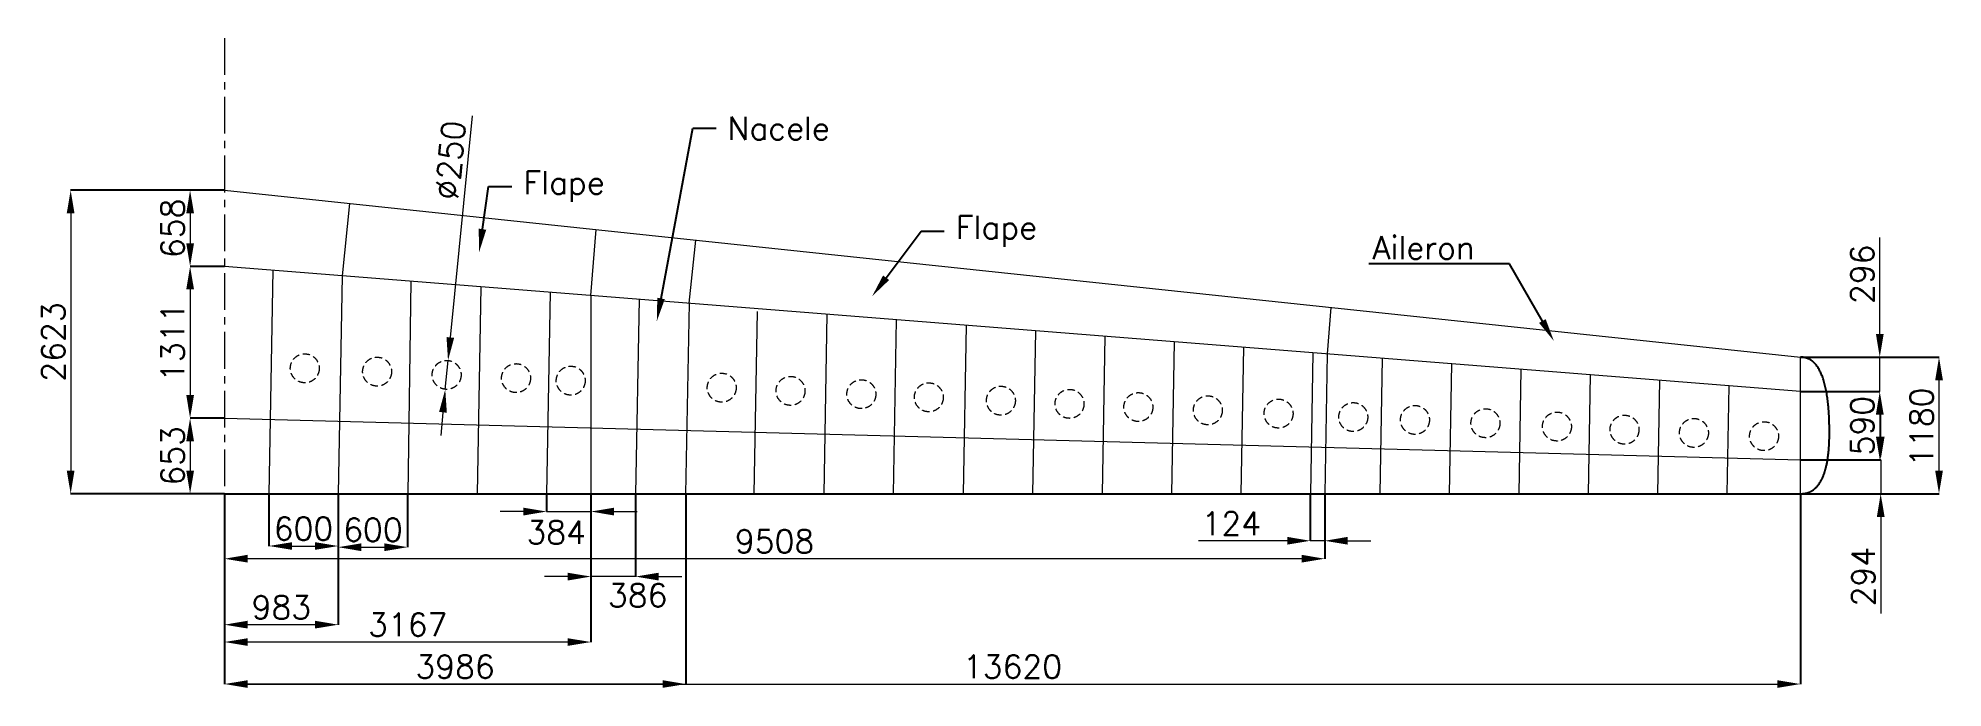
# Model space of a CAD drawing. Header units: millimetres. Extents: x 5098 to 21560, y -2484 to 3132.
import ezdxf
from ezdxf import colors
from ezdxf.entities.mleader import LeaderData, LeaderLine
from ezdxf.math import Vec2, Vec3

# ---------------------------------------------------------------- set-up
doc = ezdxf.new("R2010")
doc.units = ezdxf.units.MM
doc.header["$PDSIZE"] = -1
doc.linetypes.add('CENTER', pattern=[10.16, 6.35, -1.27, 1.27, -1.27])
doc.linetypes.add('HIDDEN', pattern=[1.905, 1.27, -0.635])
doc.layers.get('0').update_dxf_attribs({"lineweight": 20})
doc.layers.add('cotas', color=7, linetype='Continuous', lineweight=9)
doc.styles.get("Standard").update_dxf_attribs({"font": 'txt.shx', "height": 200})
doc.dimstyles.new('ISO-25', dxfattribs={"dimtxt": 200, "dimasz": 200, "dimexe": 0.5, "dimexo": 0.5, "dimgap": 50, "dimtad": 1, "dimdec": 0, "dimtxsty": 'Standard', "dimcen": 2.5, "dimadec": 0, "dimazin": 0, "dimtfac": 1, "dimtdec": 0, "dimtmove": 0, "dimatfit": 3, "dimfxl": 1, "dimlwd": 5, "dimarcsym": 0})

# ---------------------------------------------------------------- blocks, each defined once
blk = doc.blocks.new('*D57')
at = {"layer": 'cotas', "color": 0, "lineweight": -2, "transparency": 16777216}
for p, q in [((6709, 1817), (5379, 1817)), ((6709, -806), (5379, -806))]:
    blk.add_line(p, q, dxfattribs=at)
at = {"layer": 'cotas', "color": 0, "lineweight": 5, "transparency": 16777216}
blk.add_line((5380, 1617), (5380, -606), dxfattribs=at)
at = {"layer": 'cotas', "color": 0, "transparency": 16777216}
for points in [[(5346, 1617), (5413, 1617), (5380, 1817)], [(5346, -606), (5413, -606), (5380, -806)]]:
    blk.add_solid(points, dxfattribs=at)
at = {"layer": 'cotas', "color": 0, "transparency": 16777216, "insert": (5230, 505), "char_height": 200, "attachment_point": 5, "rotation": 89.9999}
blk.add_mtext('2623', dxfattribs=at)
blk = doc.blocks.new('*D58')
at = {"layer": 'cotas', "color": 0, "lineweight": -2, "transparency": 16777216}
for p, q in [((6709, 1817), (6412, 1817)), ((6709, 1159), (6412, 1159))]:
    blk.add_line(p, q, dxfattribs=at)
at = {"layer": 'cotas', "color": 0, "lineweight": 5, "transparency": 16777216}
blk.add_line((6412, 1617), (6412, 1359), dxfattribs=at)
at = {"layer": 'cotas', "color": 0, "transparency": 16777216}
for points in [[(6379, 1617), (6446, 1617), (6412, 1817)], [(6379, 1359), (6446, 1359), (6412, 1159)]]:
    blk.add_solid(points, dxfattribs=at)
at = {"layer": 'cotas', "color": 0, "transparency": 16777216, "insert": (6262, 1488), "char_height": 200, "attachment_point": 5, "rotation": 90}
blk.add_mtext('658', dxfattribs=at)
blk = doc.blocks.new('*D59')
at = {"layer": 'cotas', "color": 0, "lineweight": -2, "transparency": 16777216}
for p, q in [((6709, 1159), (6412, 1159)), ((6709, -153), (6412, -153))]:
    blk.add_line(p, q, dxfattribs=at)
at = {"layer": 'cotas', "color": 0, "lineweight": 5, "transparency": 16777216}
blk.add_line((6412, 959), (6412, 47), dxfattribs=at)
at = {"layer": 'cotas', "color": 0, "transparency": 16777216}
for points in [[(6379, 959), (6446, 959), (6412, 1159)], [(6379, 47), (6446, 47), (6412, -153)]]:
    blk.add_solid(points, dxfattribs=at)
at = {"layer": 'cotas', "color": 0, "transparency": 16777216, "insert": (6262, 503), "char_height": 200, "attachment_point": 5, "rotation": 90}
blk.add_mtext('1311', dxfattribs=at)
blk = doc.blocks.new('*D60')
at = {"layer": 'cotas', "color": 0, "lineweight": -2, "transparency": 16777216}
for p, q in [((6709, -153), (6412, -153)), ((6709, -806), (6412, -806))]:
    blk.add_line(p, q, dxfattribs=at)
at = {"layer": 'cotas', "color": 0, "lineweight": 5, "transparency": 16777216}
blk.add_line((6412, -353), (6412, -606), dxfattribs=at)
at = {"layer": 'cotas', "color": 0, "transparency": 16777216}
for points in [[(6379, -353), (6446, -353), (6412, -153)], [(6379, -606), (6446, -606), (6412, -806)]]:
    blk.add_solid(points, dxfattribs=at)
at = {"layer": 'cotas', "color": 0, "transparency": 16777216, "insert": (6262, -479), "char_height": 200, "attachment_point": 5, "rotation": 90}
blk.add_mtext('653', dxfattribs=at)
blk = doc.blocks.new('*D61')
at = {"layer": 'cotas', "color": 0, "lineweight": -2, "transparency": 16777216}
for p, q in [((6709, -807), (6709, -2452)), ((20329, -807), (20329, -2452))]:
    blk.add_line(p, q, dxfattribs=at)
at = {"layer": 'cotas', "color": 0, "lineweight": 5, "transparency": 16777216}
blk.add_line((6909, -2451), (20129, -2451), dxfattribs=at)
at = {"layer": 'cotas', "color": 0, "transparency": 16777216}
for points in [[(6909, -2418), (6909, -2484), (6709, -2451)], [(20129, -2418), (20129, -2484), (20329, -2451)]]:
    blk.add_solid(points, dxfattribs=at)
at = {"layer": 'cotas', "color": 0, "transparency": 16777216, "insert": (13519, -2301), "char_height": 200, "attachment_point": 5}
blk.add_mtext('13620', dxfattribs=at)
blk = doc.blocks.new('*D63')
at = {"layer": 'cotas', "color": 0, "lineweight": -2, "transparency": 16777216}
for p, q in [((7093, -807), (7093, -1259)), ((7692, -807), (7692, -1259))]:
    blk.add_line(p, q, dxfattribs=at)
at = {"layer": 'cotas', "color": 0, "lineweight": 5, "transparency": 16777216}
blk.add_line((7293, -1258), (7492, -1258), dxfattribs=at)
at = {"layer": 'cotas', "color": 0, "transparency": 16777216}
for points in [[(7293, -1225), (7293, -1291), (7093, -1258)], [(7492, -1225), (7492, -1291), (7692, -1258)]]:
    blk.add_solid(points, dxfattribs=at)
at = {"layer": 'cotas', "color": 0, "transparency": 16777216, "insert": (7392, -1108), "char_height": 200, "attachment_point": 5}
blk.add_mtext('600', dxfattribs=at)
blk = doc.blocks.new('*D64')
at = {"layer": 'cotas', "color": 0, "lineweight": -2, "transparency": 16777216}
for p, q in [((7692, -807), (7692, -1269)), ((8292, -807), (8292, -1269))]:
    blk.add_line(p, q, dxfattribs=at)
at = {"layer": 'cotas', "color": 0, "lineweight": 5, "transparency": 16777216}
blk.add_line((7892, -1268), (8092, -1268), dxfattribs=at)
at = {"layer": 'cotas', "color": 0, "transparency": 16777216}
for points in [[(7892, -1235), (7892, -1302), (7692, -1268)], [(8092, -1235), (8092, -1302), (8292, -1268)]]:
    blk.add_solid(points, dxfattribs=at)
at = {"layer": 'cotas', "color": 0, "transparency": 16777216, "insert": (7992, -1118), "char_height": 200, "attachment_point": 5}
blk.add_mtext('600', dxfattribs=at)
blk = doc.blocks.new('*D66')
at = {"layer": 'cotas', "color": 0, "lineweight": -2, "transparency": 16777216}
for p, q in [((6709, -807), (6709, -1938)), ((7692, -807), (7692, -1938))]:
    blk.add_line(p, q, dxfattribs=at)
at = {"layer": 'cotas', "color": 0, "lineweight": 5, "transparency": 16777216}
blk.add_line((7492, -1938), (6909, -1938), dxfattribs=at)
at = {"layer": 'cotas', "color": 0, "transparency": 16777216}
for points in [[(6909, -1904), (6909, -1971), (6709, -1938)], [(7492, -1904), (7492, -1971), (7692, -1938)]]:
    blk.add_solid(points, dxfattribs=at)
at = {"layer": 'cotas', "color": 0, "transparency": 16777216, "insert": (7201, -1788), "char_height": 200, "attachment_point": 5}
blk.add_mtext('983', dxfattribs=at)
blk = doc.blocks.new('*D67')
at = {"layer": 'cotas', "color": 0, "lineweight": -2, "transparency": 16777216}
for p, q in [((6709, -807), (6709, -2088)), ((9876, -807), (9876, -2088))]:
    blk.add_line(p, q, dxfattribs=at)
at = {"layer": 'cotas', "color": 0, "lineweight": 5, "transparency": 16777216}
blk.add_line((9676, -2088), (6909, -2088), dxfattribs=at)
at = {"layer": 'cotas', "color": 0, "transparency": 16777216}
for points in [[(6909, -2055), (6909, -2121), (6709, -2088)], [(9676, -2055), (9676, -2121), (9876, -2088)]]:
    blk.add_solid(points, dxfattribs=at)
at = {"layer": 'cotas', "color": 0, "transparency": 16777216, "insert": (8293, -1938), "char_height": 200, "attachment_point": 5}
blk.add_mtext('3167', dxfattribs=at)
blk = doc.blocks.new('*D68')
at = {"layer": 'cotas', "color": 0, "lineweight": -2, "transparency": 16777216}
for p, q in [((6709, -807), (6709, -2452)), ((10695, -807), (10695, -2452))]:
    blk.add_line(p, q, dxfattribs=at)
at = {"layer": 'cotas', "color": 0, "lineweight": 5, "transparency": 16777216}
blk.add_line((10495, -2451), (6909, -2451), dxfattribs=at)
at = {"layer": 'cotas', "color": 0, "transparency": 16777216}
for points in [[(6909, -2418), (6909, -2484), (6709, -2451)], [(10495, -2418), (10495, -2484), (10695, -2451)]]:
    blk.add_solid(points, dxfattribs=at)
at = {"layer": 'cotas', "color": 0, "transparency": 16777216, "insert": (8702, -2301), "char_height": 200, "attachment_point": 5}
blk.add_mtext('3986', dxfattribs=at)
blk = doc.blocks.new('*D69')
at = {"layer": 'cotas', "color": 0, "lineweight": -2, "transparency": 16777216}
for p, q in [((6709, -807), (6709, -1368)), ((16217, -807), (16217, -1368))]:
    blk.add_line(p, q, dxfattribs=at)
at = {"layer": 'cotas', "color": 0, "lineweight": 5, "transparency": 16777216}
blk.add_line((16017, -1368), (6909, -1368), dxfattribs=at)
at = {"layer": 'cotas', "color": 0, "transparency": 16777216}
for points in [[(6909, -1334), (6909, -1401), (6709, -1368)], [(16017, -1334), (16017, -1401), (16217, -1368)]]:
    blk.add_solid(points, dxfattribs=at)
at = {"layer": 'cotas', "color": 0, "transparency": 16777216, "insert": (11463, -1218), "char_height": 200, "attachment_point": 5}
blk.add_mtext('9508', dxfattribs=at)
blk = doc.blocks.new('*D70')
at = {"layer": 'cotas', "color": 0, "lineweight": -2, "transparency": 16777216}
for p, q in [((9493, -807), (9493, -961)), ((9876, -807), (9876, -961))]:
    blk.add_line(p, q, dxfattribs=at)
at = {"layer": 'cotas', "color": 0, "lineweight": 5, "transparency": 16777216}
for p, q in [((9293, -960), (9093, -960)), ((9493, -960), (9876, -960)), ((10076, -960), (10276, -960))]:
    blk.add_line(p, q, dxfattribs=at)
at = {"layer": 'cotas', "color": 0, "transparency": 16777216}
for points in [[(9293, -927), (9293, -994), (9493, -960)], [(10076, -927), (10076, -994), (9876, -960)]]:
    blk.add_solid(points, dxfattribs=at)
at = {"layer": 'cotas', "color": 0, "transparency": 16777216, "insert": (9576, -1139), "char_height": 200, "width": 20.27, "attachment_point": 5}
blk.add_mtext('384', dxfattribs=at)
blk = doc.blocks.new('*D71')
at = {"layer": 'cotas', "color": 0, "lineweight": -2, "transparency": 16777216}
for p, q in [((9876, -807), (9876, -1523)), ((10262, -807), (10262, -1523))]:
    blk.add_line(p, q, dxfattribs=at)
at = {"layer": 'cotas', "color": 0, "lineweight": 5, "transparency": 16777216}
for p, q in [((9676, -1522), (9476, -1522)), ((10262, -1522), (9876, -1522)), ((10462, -1522), (10662, -1522))]:
    blk.add_line(p, q, dxfattribs=at)
at = {"layer": 'cotas', "color": 0, "transparency": 16777216}
for points in [[(9676, -1489), (9676, -1556), (9876, -1522)], [(10462, -1489), (10462, -1556), (10262, -1522)]]:
    blk.add_solid(points, dxfattribs=at)
at = {"layer": 'cotas', "color": 0, "transparency": 16777216, "insert": (10280, -1684), "char_height": 200, "attachment_point": 5}
blk.add_mtext('386', dxfattribs=at)
blk = doc.blocks.new('*D72')
at = {"layer": 'cotas', "color": 0, "lineweight": 5, "transparency": 16777216}
for p, q in [((8849, 2461), (8661, 544)), ((8617, 96), (8641, 345)), ((8597, -103), (8578, -302))]:
    blk.add_line(p, q, dxfattribs=at)
at = {"layer": 'cotas', "color": 0, "transparency": 16777216}
for points in [[(8628, 548), (8694, 541), (8641, 345)], [(8564, -99), (8631, -106), (8617, 96)]]:
    blk.add_solid(points, dxfattribs=at)
at = {"layer": 'cotas', "color": 0, "transparency": 16777216, "insert": (8661, 2077), "char_height": 200, "attachment_point": 5, "rotation": 84.396}
blk.add_mtext('∅250', dxfattribs=at)
blk = doc.blocks.new('*D73')
at = {"layer": 'cotas', "color": 0, "lineweight": -2, "transparency": 16777216}
for p, q in [((16093, -807), (16093, -1213)), ((16217, -807), (16217, -1213))]:
    blk.add_line(p, q, dxfattribs=at)
at = {"layer": 'cotas', "color": 0, "lineweight": 5, "transparency": 16777216}
for p, q in [((15893, -1213), (15127, -1213)), ((16217, -1213), (16093, -1213)), ((16417, -1213), (16617, -1213))]:
    blk.add_line(p, q, dxfattribs=at)
at = {"layer": 'cotas', "color": 0, "transparency": 16777216}
for points in [[(15893, -1179), (15893, -1246), (16093, -1213)], [(16417, -1179), (16417, -1246), (16217, -1213)]]:
    blk.add_solid(points, dxfattribs=at)
at = {"layer": 'cotas', "color": 0, "transparency": 16777216, "insert": (15410, -1063), "char_height": 200, "attachment_point": 5, "rotation": 0.0001}
blk.add_mtext('124', dxfattribs=at)
blk = doc.blocks.new('*D74')
at = {"layer": 'cotas', "color": 0, "lineweight": -2, "transparency": 16777216}
for p, q in [((20330, 374), (21527, 374)), ((20330, -806), (21527, -806))]:
    blk.add_line(p, q, dxfattribs=at)
at = {"layer": 'cotas', "color": 0, "lineweight": 5, "transparency": 16777216}
blk.add_line((21526, 174), (21526, -606), dxfattribs=at)
at = {"layer": 'cotas', "color": 0, "transparency": 16777216}
for points in [[(21493, 174), (21560, 174), (21526, 374)], [(21493, -606), (21560, -606), (21526, -806)]]:
    blk.add_solid(points, dxfattribs=at)
at = {"layer": 'cotas', "color": 0, "transparency": 16777216, "insert": (21376, -231), "char_height": 200, "attachment_point": 5, "rotation": 90}
blk.add_mtext('1180', dxfattribs=at)
blk = doc.blocks.new('*D75')
at = {"layer": 'cotas', "color": 0, "lineweight": 5, "transparency": 16777216}
for p, q in [((21014, 574), (21014, 1408)), ((21014, 78), (21014, 374)), ((21014, -122), (21014, -322))]:
    blk.add_line(p, q, dxfattribs=at)
at = {"layer": 'cotas', "color": 0, "lineweight": -2, "transparency": 16777216}
for p, q in [((20330, 374), (21015, 374)), ((20330, 78), (21015, 78))]:
    blk.add_line(p, q, dxfattribs=at)
at = {"layer": 'cotas', "color": 0, "transparency": 16777216}
for points in [[(20981, 574), (21048, 574), (21014, 374)], [(20981, -122), (21048, -122), (21014, 78)]]:
    blk.add_solid(points, dxfattribs=at)
at = {"layer": 'cotas', "color": 0, "transparency": 16777216, "insert": (20864, 1091), "char_height": 200, "attachment_point": 5, "rotation": 90}
blk.add_mtext('296', dxfattribs=at)
blk = doc.blocks.new('*D76')
at = {"layer": 'cotas', "color": 0, "lineweight": -2, "transparency": 16777216}
for p, q in [((20330, 78), (21015, 78)), ((20330, -512), (21015, -512))]:
    blk.add_line(p, q, dxfattribs=at)
at = {"layer": 'cotas', "color": 0, "lineweight": 5, "transparency": 16777216}
blk.add_line((21014, -122), (21014, -312), dxfattribs=at)
at = {"layer": 'cotas', "color": 0, "transparency": 16777216}
for points in [[(20981, -122), (21048, -122), (21014, 78)], [(20981, -312), (21048, -312), (21014, -512)]]:
    blk.add_solid(points, dxfattribs=at)
at = {"layer": 'cotas', "color": 0, "transparency": 16777216, "insert": (20864, -217), "char_height": 200, "attachment_point": 5, "rotation": 90}
blk.add_mtext('590', dxfattribs=at)
blk = doc.blocks.new('*D77')
at = {"layer": 'cotas', "color": 0, "lineweight": 5, "transparency": 16777216}
for p, q in [((21022, -312), (21022, -112)), ((21022, -512), (21022, -806)), ((21022, -1006), (21022, -1840))]:
    blk.add_line(p, q, dxfattribs=at)
at = {"layer": 'cotas', "color": 0, "lineweight": -2, "transparency": 16777216}
for p, q in [((20330, -512), (21023, -512)), ((20330, -806), (21023, -806))]:
    blk.add_line(p, q, dxfattribs=at)
at = {"layer": 'cotas', "color": 0, "transparency": 16777216}
for points in [[(20989, -312), (21056, -312), (21022, -512)], [(20989, -1006), (21056, -1006), (21022, -806)]]:
    blk.add_solid(points, dxfattribs=at)
at = {"layer": 'cotas', "color": 0, "transparency": 16777216, "insert": (20872, -1523), "char_height": 200, "attachment_point": 5, "rotation": 90}
blk.add_mtext('294', dxfattribs=at)

msp = doc.modelspace()

# ---------------------------------------------------------------- linework, layer by layer
at = {"linetype": 'CENTER', "ltscale": 50}
msp.add_line((6709.1, 3131.8), (6709.1, -1997.6), dxfattribs=at)
for p, q in [((6709.1, 1817), (20329.1, 374.2)), ((7788.3, 1702.6), (7725.6, 1078)), ((9876.4, 907.4), (9921.6, 1476.7)), ((10723.6, 840.2), (10781.4, 1385.6)), ((16270.2, 804.2), (16238.4, 402.6)), ((20329.1, -806.2), (20329.1, 374.2))]:
    msp.add_line(p, q)
at = {"color": 7, "linetype": 'Continuous', "lineweight": 25}
msp.add_line((6709.1, -806.2), (20329.1, -806.2), dxfattribs=at)
for points, knots in [([(20579.1, -279.8), (20579.1, -276.6), (20579.1, -269.9), (20579.1, -259.9), (20579, -249.7), (20578.9, -239.8), (20578.7, -230.8), (20578.6, -223.1), (20578.5, -216.2), (20578.3, -209.4), (20578.2, -201.8), (20577.9, -193.5), (20577.7, -184.5), (20577.2, -171.3), (20576.6, -153.9), (20575.6, -132.5), (20574.3, -110.9), (20572.8, -88.6), (20571.1, -65.6), (20568.9, -41.6), (20566.3, -16.9), (20563.3, 8.4), (20559.7, 34.2), (20555.6, 60.3), (20551.1, 85.5), (20546.1, 109.6), (20540.8, 132.5), (20534.9, 155.1), (20528.4, 177.2), (20521.7, 197.2), (20515, 215.1), (20508.4, 231.1), (20501.4, 246.5), (20493.9, 261.3), (20485.6, 275.9), (20476.5, 290), (20466.7, 303.5), (20456.5, 315.7), (20446, 326.7), (20437.1, 334.7), (20430.2, 340.2), (20425.3, 343.8), (20420, 347.5), (20414, 351.3), (20407.1, 355.3), (20399.2, 359.3), (20390.3, 363.1), (20380.3, 366.7), (20370.3, 369.5), (20360.3, 371.6), (20350.6, 373.1), (20340.1, 374), (20332.8, 374.2), (20329.1, 374.2)], [0, 0, 0, 0, 0.0125178, 0.0260571, 0.0395302, 0.0525974, 0.0648271, 0.0749375, 0.0829703, 0.0918616, 0.101796, 0.1127524, 0.1246934, 0.1370221, 0.1648144, 0.1929425, 0.2213551, 0.2501115, 0.2805677, 0.3121781, 0.3447926, 0.3782544, 0.4124008, 0.4470642, 0.4820316, 0.5131066, 0.5439754, 0.574547, 0.6047343, 0.6344558, 0.6574343, 0.6800488, 0.7022738, 0.7240902, 0.7452606, 0.7681857, 0.7900005, 0.8108123, 0.8307349, 0.849888, 0.8576726, 0.8653592, 0.8736535, 0.8830439, 0.8935176, 0.9050737, 0.9177289, 0.9315229, 0.9465242, 0.9586291, 0.9715275, 0.9852898, 1, 1, 1, 1]), ([(20329.1, -806.2), (20333.4, -806.1), (20341.7, -806), (20353.8, -804.9), (20364.9, -803.4), (20375.2, -801.3), (20384.7, -798.9), (20394, -796.1), (20402.9, -792.7), (20411.4, -789), (20419, -785.2), (20425.8, -781.5), (20433.3, -776.9), (20441.7, -771.1), (20451.3, -763.6), (20460.9, -755), (20470.4, -745.3), (20479.8, -734.4), (20488.9, -722.5), (20497.5, -709.7), (20505.3, -696.6), (20512.3, -683.5), (20518.5, -670.6), (20524, -658.1), (20528.8, -646.1), (20533.2, -634.3), (20537.1, -623), (20540.5, -612.3), (20543.5, -602.2), (20546.3, -592.2), (20549.2, -581), (20552.3, -568.5), (20555.4, -554.3), (20558.4, -539.2), (20561.4, -523), (20564.2, -505.8), (20566.6, -489.1), (20568.6, -473.5), (20570.2, -459.6), (20571.6, -446.7), (20572.7, -434.8), (20573.7, -423.9), (20574.4, -415), (20574.9, -407.9), (20575.3, -402.1), (20575.7, -396), (20576.1, -389.3), (20576.6, -381), (20577.1, -370.8), (20577.6, -359), (20578, -348), (20578.3, -338.3), (20578.5, -330), (20578.7, -322.1), (20578.8, -314.7), (20578.9, -307.2), (20579, -299.2), (20579.1, -289.9), (20579.1, -283.3), (20579.1, -279.8)], [0, 0, 0, 0, 0.0200064, 0.0386318, 0.0559944, 0.0721957, 0.0873209, 0.1014396, 0.1171297, 0.1315203, 0.1446586, 0.1565725, 0.1673371, 0.185291, 0.2041257, 0.2239499, 0.2448873, 0.267075, 0.290663, 0.3146398, 0.3384076, 0.3614273, 0.3835892, 0.4047756, 0.424866, 0.4437408, 0.4629616, 0.4804276, 0.4961205, 0.5119529, 0.5286735, 0.5497396, 0.5721741, 0.5960459, 0.6214279, 0.6483976, 0.6770364, 0.6999623, 0.7215683, 0.7417143, 0.7603067, 0.7772595, 0.7924949, 0.801733, 0.8102911, 0.8195792, 0.8299736, 0.8414988, 0.858347, 0.8772151, 0.8961578, 0.9096301, 0.9224502, 0.9345989, 0.9462394, 0.9568073, 0.9692694, 0.9836672, 1, 1, 1, 1])]:
    msp.add_open_spline(points, degree=3, knots=knots, dxfattribs=at)
at = {"color": 7, "linetype": 'Continuous', "lineweight": 0}
msp.add_point((6709.1, -150.4), dxfattribs=at)
at = {"layer": 'cotas'}
for p, q in [((20329.1, 78), (6709.1, 1158.7)), ((7126.9, 1125.6), (7092.6, -806.2)), ((7725.6, 1078), (7692.4, -806.2)), ((8319.5, 1030.9), (8292.4, -806.2)), ((8924, 983), (8892.5, -806.2)), ((8924, 983), (8892.5, -806.2)), ((9523.2, 935.4), (9492.6, -806.2)), ((9876.4, 907.4), (9876.4, -806.2)), ((10291.9, 874.4), (10262.3, -806.2)), ((11312.2, 767.9), (11284.5, -806.2)), ((11915.5, 745.6), (11888.2, -806.2)), ((12514.1, 698.1), (12487.6, -806.2)), ((13118.6, 650.1), (13093, -806.2)), ((13717.9, 602.6), (13693.1, -806.2)), ((14317.1, 555), (14293.2, -806.2)), ((14916.3, 507.5), (14893.2, -806.2)), ((15515.6, 459.9), (15493.3, -806.2)), ((16114.8, 412.4), (16093.4, -806.2)), ((16238.4, 402.6), (16217.1, -806.2)), ((16714, 364.9), (16693.4, -806.2)), ((17313.3, 317.3), (17293.5, -806.2)), ((17912.5, 269.8), (17893.6, -806.2)), ((18511.7, 222.2), (18493.6, -806.2)), ((19111, 174.7), (19093.7, -806.2)), ((19710.2, 127.1), (19693.8, -806.2)), ((6709.1, -152.7), (20329.1, -512.2))]:
    msp.add_line(p, q, dxfattribs=at)
msp.add_lwpolyline([(10723.6, 840.2), (10694.6, -806.2)], dxfattribs=at)
at = {"layer": 'cotas', "linetype": 'HIDDEN', "ltscale": 50}
for centre in [(7403.2, 277.9), (8028.2, 248.9), (8629.2, 220.9), (9228.9, 193), (9701.5, 171), (11006.4, 110.3), (11600.8, 82.6), (12213, 54.2), (12796.2, 27), (13419.1, -1.9), (14011.9, -29.5), (14606.8, -57.2), (15207.3, -85.1), (15818.5, -113.6), (16464.1, -143.6), (16997.4, -168.4), (17606.3, -196.7), (18224.4, -225.5), (18808.1, -252.7), (19408.3, -280.6), (20014.2, -308.8)]:
    msp.add_circle(centre, 125, dxfattribs=at)

# ---------------------------------------------------------------- dimensions: what is measured, and where the dimension line sits
at = {"layer": 'cotas'}
dim = msp.add_diameter_dim_2p(p1=(8617, 96.5), p2=(8641.4, 345.3), dimstyle='ISO-25', dxfattribs=at)
dim.commit()
dim.dimension.update_dxf_attribs({"geometry": '*D72', "text_midpoint": (8809.9, 2062.6), "dimtype": 163})
dim = msp.add_aligned_dim(p1=(6709.1, 1817), p2=(6709.1, -806.2), distance=-1329.4, dimstyle='ISO-25', dxfattribs=at)
dim.commit()
dim.dimension.update_dxf_attribs({"geometry": '*D57', "text_midpoint": (5229.7, 505.4)})
for base, p1, p2, picture, middle in [((6412.4, 1158.7), (6709.1, 1817), (6709.1, 1158.7), '*D58', (6262.4, 1487.8)), ((6412.4, -152.7), (6709.1, 1158.7), (6709.1, -152.7), '*D59', (6262.4, 503)), ((6412.4064, -806.2177), (6709.1095, -152.7388), (6709.1106, -806.2177), '*D60', (6262.4064, -479.4783))]:
    dim = msp.add_linear_dim(base=base, p1=p1, p2=p2, angle=90, dimstyle='ISO-25', dxfattribs=at)
    dim.commit()
    dim.dimension.update_dxf_attribs({"geometry": picture, "text_midpoint": middle})
for base, p1, p2, angle, picture, middle, dimtype in [((21014.4, 78), (20329.1, 374.2), (20329.1, 78), 270, '*D75', (21014.4, 1090.9), 161), ((21526.4, -806.2), (20329.1, 374.2), (20329.1, -806.2), 90, '*D74', (21526.4, -231), 160), ((21014.4, -512.2), (20329.1, 78), (20329.1, -512.2), 90, '*D76', (21014.4, -217.1), 160), ((21022.2, -806.2), (20329.1, -512.2), (20329.1, -806.2), 90, '*D77', (21022.2, -1522.9), 160), ((16217.1, -1212.6), (16093.4, -806.2), (16217.1, -806.2), 0.0001, '*D73', (15410, -1212.6), 161)]:
    dim = msp.add_linear_dim(base=base, p1=p1, p2=p2, angle=angle, dimstyle='ISO-25', dxfattribs=at)
    dim.commit()
    dim.dimension.update_dxf_attribs({"geometry": picture, "text_midpoint": middle, "dimtype": dimtype})
for base, p1, p2, picture, middle in [((20329.1, -2451), (6709.1, -806.2), (20329.1, -806.2), '*D61', (13519.1, -2301)), ((6709.1, -1937.7), (7692.4, -806.2), (6709.1, -806.2), '*D66', (7200.7, -1787.7)), ((6709.1, -2087.8), (9876.4, -806.2), (6709.1, -806.2), '*D67', (8292.8, -1937.8)), ((6709.1036, -2451.0104), (10694.6084, -806.2108), (6709.1036, -806.2177), '*D68', (8701.856, -2301.0104))]:
    dim = msp.add_linear_dim(base=base, p1=p1, p2=p2, dimstyle='ISO-25', dxfattribs=at)
    dim.commit()
    dim.dimension.update_dxf_attribs({"geometry": picture, "text_midpoint": middle})
for base, p1, p2, picture, middle in [((6709.1, -1367.7), (16217.1, -806.2), (6709.1, -806.2), '*D69', (11463.1, -1367.7)), ((7692.4, -1258.1), (7092.6, -806.2), (7692.4, -806.2), '*D63', (7392.5, -1258.1)), ((8292.4, -1268.3), (7692.4, -806.2), (8292.4, -806.2), '*D64', (7992.4, -1268.3))]:
    dim = msp.add_linear_dim(base=base, p1=p1, p2=p2, dimstyle='ISO-25', dxfattribs=at)
    dim.commit()
    dim.dimension.update_dxf_attribs({"geometry": picture, "text_midpoint": middle, "dimtype": 160})
for base, p1, override, picture, middle in [((9876.4, -960.2), (9492.6, -806.2), {"dimtad": 3, "dimtmove": 2}, '*D70', (9576.4, -1139.3)), ((9876.4, -1522.3), (10262.3, -806.2), {"dimtmove": 2}, '*D71', (10280.3, -1684.3))]:
    dim = msp.add_linear_dim(base=base, p1=p1, p2=(9876.4, -806.2), dimstyle='ISO-25', override=override, dxfattribs=at)
    dim.commit()
    dim.dimension.update_dxf_attribs({"geometry": picture, "text_midpoint": middle, "dimtype": 160})

# ---------------------------------------------------------------- leaders
ml = msp.add_multileader_mtext('Standard', dxfattribs=at)
ml.set_content('Nacele', color=256)
ml.set_leader_properties()
ml.build(insert=Vec2(0, 0))
ml.multileader.update_dxf_attribs({"text_right_attachment_type": 6, "dogleg_length": 200, "arrow_head_size": 200})
ctx = ml.context
ctx.base_point, ctx.char_height, ctx.arrow_head_size, ctx.landing_gap_size, ctx.plane_origin = Vec3(10957.6, 2352.5), 200, 200, 100, Vec3(10445.3, 349.1)
ctx.right_attachment = 6
notes = []
notes.append((ctx, [(0, (1, 1, 0), (10757.6, 2352.5), (1, 0), 200, [(0, [(10445.3, 685)], 0, [])])]))
ctx.mtext.insert, ctx.mtext.flow_direction = Vec3(11057.6, 2452.5), 5
ml = msp.add_multileader_mtext('Standard', dxfattribs=at)
ml.set_content('Flape', color=256)
ml.set_leader_properties()
ml.build(insert=Vec2(0, 0))
ml.multileader.update_dxf_attribs({"text_right_attachment_type": 6, "dogleg_length": 200, "arrow_head_size": 200})
ctx = ml.context
ctx.base_point, ctx.char_height, ctx.arrow_head_size, ctx.landing_gap_size, ctx.plane_origin = Vec3(9192.3, 1848.7), 200, 200, 100, Vec3(8909.8, 1282.1)
ctx.right_attachment = 6
notes.append((ctx, [(0, (1, 1, 0), (8992.3, 1848.7), (1, 0), 200, [(0, [(8909.8, 1282.1)], 0, [])])]))
ctx.mtext.insert, ctx.mtext.flow_direction = Vec3(9292.3, 1982), 5
ml = msp.add_multileader_mtext('Standard', dxfattribs=at)
ml.set_content('Flape', color=256)
ml.set_leader_properties()
ml.build(insert=Vec2(0, 0))
ml.multileader.update_dxf_attribs({"text_right_attachment_type": 6, "dogleg_length": 200, "arrow_head_size": 200})
ctx = ml.context
ctx.base_point, ctx.char_height, ctx.arrow_head_size, ctx.landing_gap_size, ctx.plane_origin = Vec3(12929.2, 1462.5), 200, 200, 100, Vec3(12703, 925)
ctx.right_attachment = 6
notes.append((ctx, [(0, (1, 1, 0), (12729.2, 1462.5), (1, 0), 200, [(0, [(12306.7, 901)], 0, [])])]))
ctx.mtext.insert, ctx.mtext.flow_direction = Vec3(13029.2, 1595.8), 5
ml = msp.add_multileader_mtext('Standard', dxfattribs=at)
ml.set_content('Aileron', color=256)
ml.set_leader_properties()
ml.build(insert=Vec2(0, 0))
ml.multileader.update_dxf_attribs({"text_right_attachment_type": 6, "dogleg_length": 200, "arrow_head_size": 200})
ctx = ml.context
ctx.base_point, ctx.char_height, ctx.arrow_head_size, ctx.landing_gap_size, ctx.plane_origin = Vec3(16314.5, 1319.9), 200, 200, 100, Vec3(18010.8, 457.1)
ctx.right_attachment, ctx.text_align_type = 6, 2
notes.append((ctx, [(0, (1, 1, 0), (17814.5, 1179.9), (-1, 0), 200, [(0, [(18198.1, 513.3)], 0, [])])]))
ctx.mtext.insert, ctx.mtext.alignment, ctx.mtext.flow_direction = Vec3(17514.5, 1419.9), 3, 5
for ctx, leaders in notes:
    for number, flags, end, landing, length, lines in leaders:
        leader = LeaderData()
        leader.index, (leader.has_last_leader_line, leader.has_dogleg_vector, leader.attachment_direction) = number, flags
        leader.last_leader_point, leader.dogleg_vector, leader.dogleg_length = Vec3(end), Vec3(landing), length
        for number, points, colour, breaks in lines:
            line = LeaderLine()
            line.index, line.vertices, line.color, line.breaks = number, Vec3.list(points), colors.encode_raw_color(colour), breaks
            leader.lines.append(line)
        ctx.leaders.append(leader)

doc.saveas('drawing.dxf')
